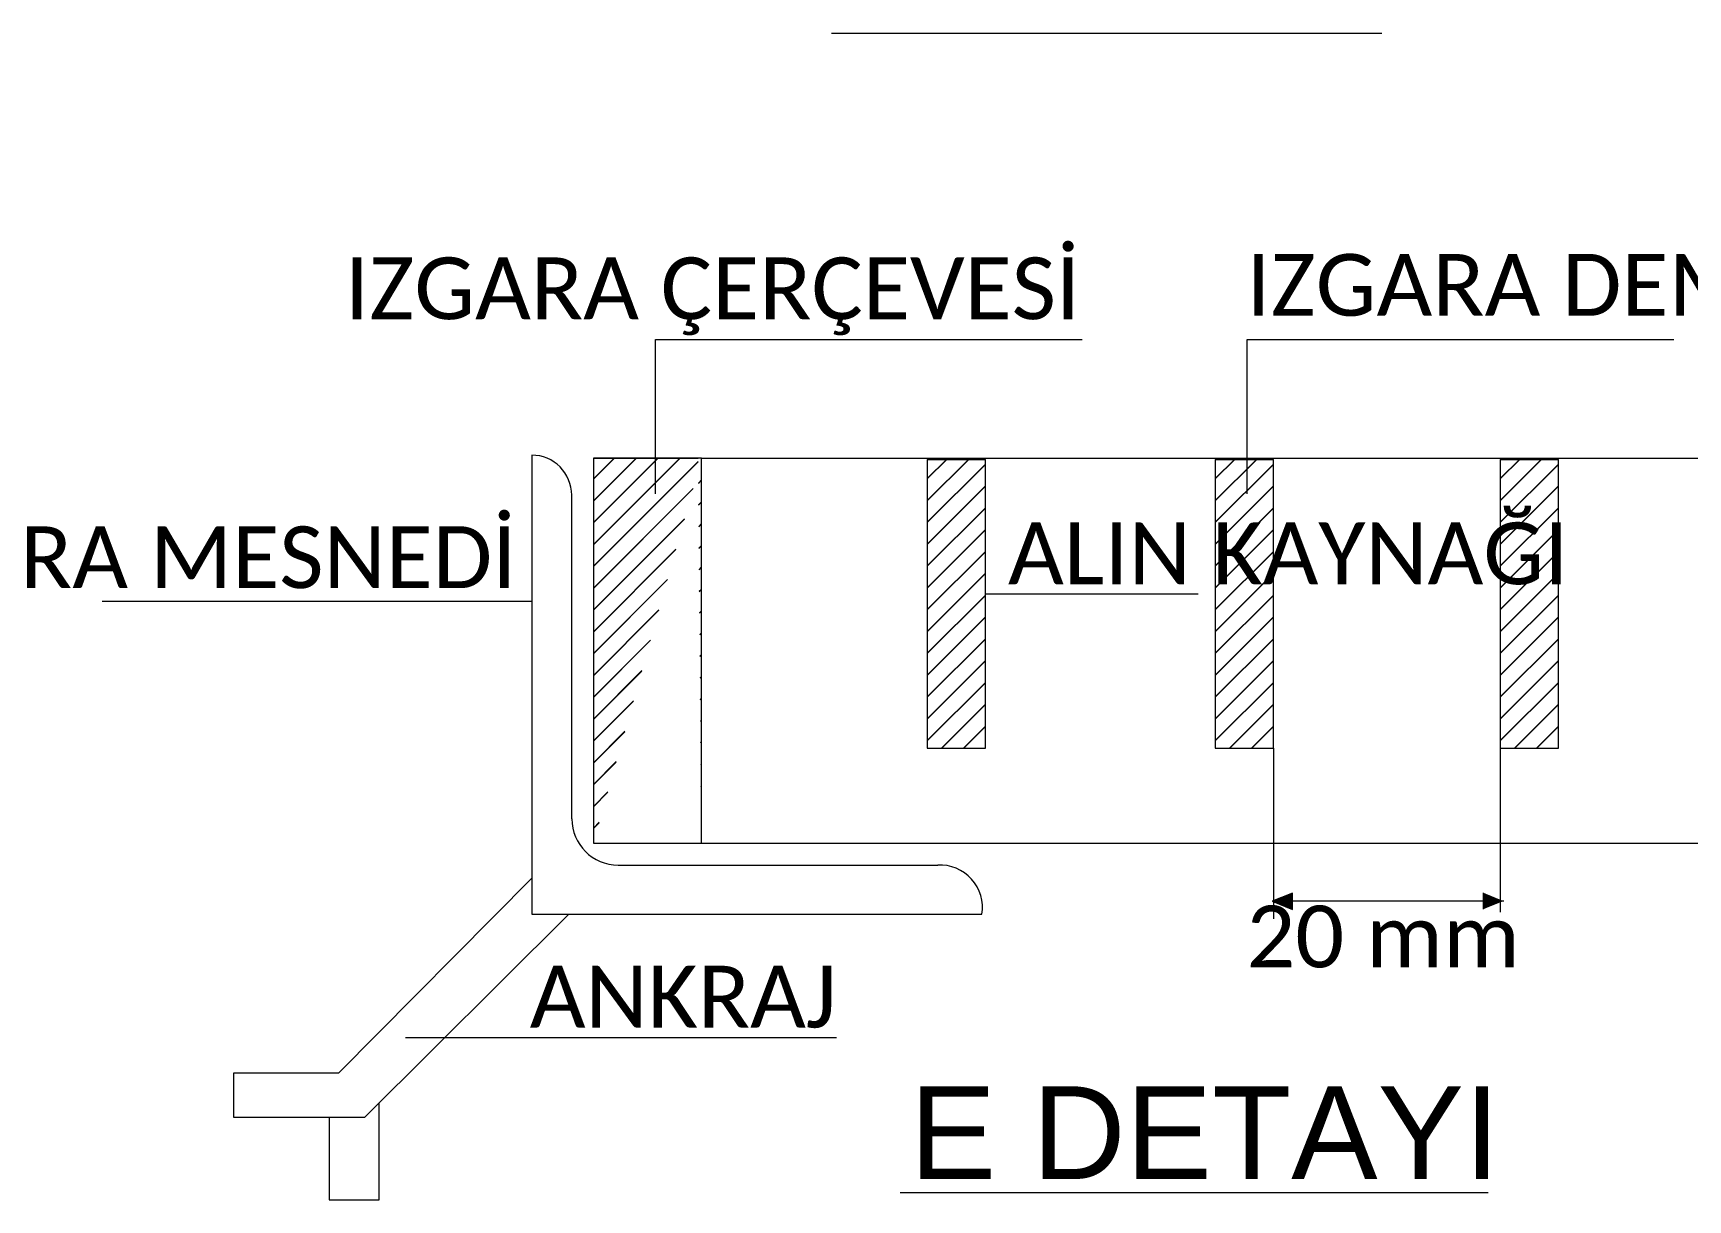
# Model space of a CAD drawing. Header units: centimetres. Extents: x 405464 to 563355, y 50011 to 66875.
# Drawn here: x 554989 to 555631, y 51635 to 52088 of the extents above; entities that cross this region are included whole.
import ezdxf

# ---------------------------------------------------------------- set-up
doc = ezdxf.new("R2010")
doc.units = ezdxf.units.CM
for name, color, linetype, lineweight in [('0-KRCN-SHT-DETAY-20', 41, 'Continuous', 20), ('0-KRCN-SHT-DETAY-YAZI', 71, 'Continuous', 35), ('0-KRCN-SHT-DETAY-ÇERÇEVE', 71, 'Continuous', 40), ('0-KRCN-Z-ANTET', 71, 'Continuous', 30)]:
    doc.layers.add(name, color=color, linetype=linetype, lineweight=lineweight)
doc.styles.add('KATMAN YAZI STİLİ', font='calibri.ttf')
doc.styles.add('M', font='arial.ttf', dxfattribs={"width": 0.8, "height": 15})

# ---------------------------------------------------------------- blocks, each defined once
blk = doc.blocks.new('G$C4C2874E9')
at = {"layer": '0-KRCN-SHT-DETAY-20'}
h = blk.add_hatch(dxfattribs=at)
h.set_pattern_fill('JIS_LC_20', color=256, scale=0.149842, angle=360, style=0)
h.set_pattern_definition([(45, (-917.1825, -1998.347), (-2.1190836, 2.1190836), []), (45, (-917.1225, -1998.347), (-2.1190836, 2.1190836), [])])
edge = h.paths.add_edge_path()
edge.add_line((293.131, -693.394), (293.131, -768.201))
edge.add_line((314.134, -768.201), (314.134, -693.394))
edge.add_line((293.131, -693.394), (313.469, -693.394))
edge.add_line((314.134, -768.201), (293.131, -768.201))
h = blk.add_hatch(dxfattribs=at)
h.set_pattern_fill('JIS_LC_20', color=256, scale=0.149842, angle=360, style=0)
h.set_pattern_definition([(45, (-917.1825, -1986.8063), (-2.1190836, 2.1190836), []), (45, (-917.1225, -1986.8063), (-2.1190836, 2.1190836), [])])
h.paths.add_polyline_path([(369.24, -693.653), (357.94, -693.653), (357.94, -749.708), (369.24, -749.708)])
h = blk.add_hatch(dxfattribs=at)
h.set_pattern_fill('JIS_LC_20', color=256, scale=0.149842, angle=360, style=0)
h.set_pattern_definition([(45, (-861.2935, -1986.8063), (-2.1190836, 2.1190836), []), (45, (-861.2335, -1986.8063), (-2.1190836, 2.1190836), [])])
h.paths.add_polyline_path([(425.129, -749.708), (425.129, -693.653), (413.829, -693.653), (413.829, -749.708)])
h = blk.add_hatch(dxfattribs=at)
h.set_pattern_fill('JIS_LC_20', color=256, scale=0.149842, angle=360, style=0)
h.set_pattern_definition([(45, (-805.9935, -1986.8063), (-2.1190836, 2.1190836), []), (45, (-805.9336, -1986.8063), (-2.1190836, 2.1190836), [])])
h.paths.add_polyline_path([(480.428, -749.708), (480.428, -693.653), (469.129, -693.653), (469.129, -749.708)])
for points in [[(428.79, -777.857), (424.864, -779.43), (428.79, -781.055)], [(465.852, -777.792), (465.852, -780.991), (469.778, -779.418)]]:
    blk.add_hatch(color=256, dxfattribs=at).paths.add_polyline_path(points)
for p, q in [((339.383, -610.874, 108.464), (446.135, -610.874, 108.464)), ((305.198, -700.352, 108.464), (305.198, -670.384, 108.464)), ((305.198, -670.384, 108.464), (387.98, -670.384, 108.464)), ((420.054, -700.352, 108.464), (420.054, -670.384, 108.464)), ((420.054, -670.384, 108.464), (502.836, -670.384, 108.464)), ((281.161, -692.824, 108.464), (281.161, -781.977, 108.464)), ((293.131, -693.394, 108.464), (293.131, -768.201, 108.464)), ((314.134, -693.394, 108.464), (293.131, -693.394, 108.464)), ((293.131, -693.394, 108.464), (313.469, -693.394, 108.464)), ((314.134, -768.201, 108.464), (314.134, -693.394, 108.464)), ((314.134, -693.394, 108.464), (551.126, -693.394, 108.464)), ((357.94, -693.653, 108.464), (357.94, -749.708, 108.464)), ((357.94, -693.653, 108.464), (369.24, -693.653, 108.464)), ((369.24, -749.708, 108.464), (369.24, -693.653, 108.464)), ((413.829, -693.653, 108.464), (413.829, -749.708, 108.464)), ((413.829, -693.653, 108.464), (425.129, -693.653, 108.464)), ((425.129, -749.708, 108.464), (425.129, -693.653, 108.464)), ((469.129, -693.653, 108.464), (469.129, -749.708, 108.464)), ((469.129, -693.653, 108.464), (480.428, -693.653, 108.464)), ((480.428, -749.708, 108.464), (480.428, -693.653, 108.464)), ((288.943, -763.434, 108.464), (288.943, -700.621, 108.464)), ((281.118, -721.269, 108.464), (197.799, -721.269, 108.464)), ((369.191, -719.785, 108.464), (410.526, -719.785, 108.464)), ((357.94, -749.708, 108.464), (369.24, -749.708, 108.464)), ((413.829, -749.708, 108.464), (425.129, -749.708, 108.464)), ((425.129, -749.708, 108.464), (425.129, -782.866, 108.464)), ((469.129, -749.708, 108.464), (480.428, -749.708, 108.464)), ((469.129, -749.708, 108.464), (469.129, -781.547, 108.464)), ((293.131, -768.201, 108.464), (314.134, -768.201, 108.464)), ((293.131, -768.201, 108.464), (314.134, -768.201, 108.464)), ((314.134, -768.201, 108.464), (551.285, -768.201, 108.464)), ((297.933, -772.424, 108.464), (359.993, -772.424, 108.464)), ((243.75, -812.795, 108.464), (281.161, -774.99, 108.464)), ((428.79, -777.857, 108.464), (424.864, -779.43, 108.464)), ((424.864, -779.43, 108.464), (428.79, -781.055, 108.464)), ((428.79, -781.055, 108.464), (428.79, -777.857, 108.464)), ((469.853, -779.43, 108.464), (428.79, -779.43, 108.464)), ((465.852, -777.792, 108.464), (465.852, -780.991, 108.464)), ((288.361, -781.977, 108.464), (248.701, -821.411, 108.464)), ((281.161, -781.977, 108.464), (368.551, -781.977, 108.464)), ((256.69, -805.886, 108.464), (340.329, -805.886, 108.464)), ((223.336, -812.795, 108.464), (243.75, -812.795, 108.464)), ((223.336, -821.411, 108.464), (223.336, -812.795, 108.464)), ((251.536, -837.447, 108.464), (251.536, -818.587, 108.464)), ((248.701, -821.411, 108.464), (223.336, -821.411, 108.464)), ((241.834, -821.43, 108.464), (241.834, -837.447, 108.464)), ((241.834, -837.447, 108.464), (251.536, -837.447, 108.464)), ((352.665, -835.984, 108.464), (466.811, -835.984, 108.464))]:
    blk.add_line(p, q, dxfattribs=at)
for centre, radius, start, end in [((281.146, -700.62, 108.464), 7.796, 359.99119, 89.89498), ((297.933, -763.434, 108.464), 8.991, 180, 270), ((360.384, -780.683, 108.464), 8.269, 350.99568, 92.71288)]:
    blk.add_arc(centre, radius, start, end, dxfattribs=at)
at = {"layer": '0-KRCN-SHT-DETAY-YAZI', "style": 'KATMAN YAZI STİLİ'}
for s, p in [('IZGARA ÇERÇEVESİ', (244.915, -666.432, 108.464)), ('IZGARA DEMİRİ', (419.859, -665.774, 108.464)), ('ALIN KAYNAĞI', (373.614, -717.9, 108.464)), ('IZGARA MESNEDİ', (145.76, -718.655, 108.464)), ('20 mm', (419.892, -792.295, 108.464)), ('ANKRAJ', (280.788, -803.974, 108.464))]:
    blk.add_text(s, height=12, dxfattribs=at).set_placement(p)
at = {"layer": '0-KRCN-Z-ANTET', "style": 'M'}
blk.add_text('E DETAYI', height=18, dxfattribs=at).set_placement((354.527, -833.382, 108.464))
blk = doc.blocks.new('*U218')
at = {"layer": '0-KRCN-SHT-DETAY-ÇERÇEVE', "xscale": 2, "yscale": 2, "zscale": 2}
blk.add_blockref('G$C4C2874E9', (0, 0), dxfattribs=at)

msp = doc.modelspace()

# ---------------------------------------------------------------- block references
at = {"layer": '0-KRCN-SHT-DETAY-ÇERÇEVE'}
msp.add_blockref('*U218', (554619.96, 53309.44), dxfattribs=at)

doc.saveas('drawing.dxf')
